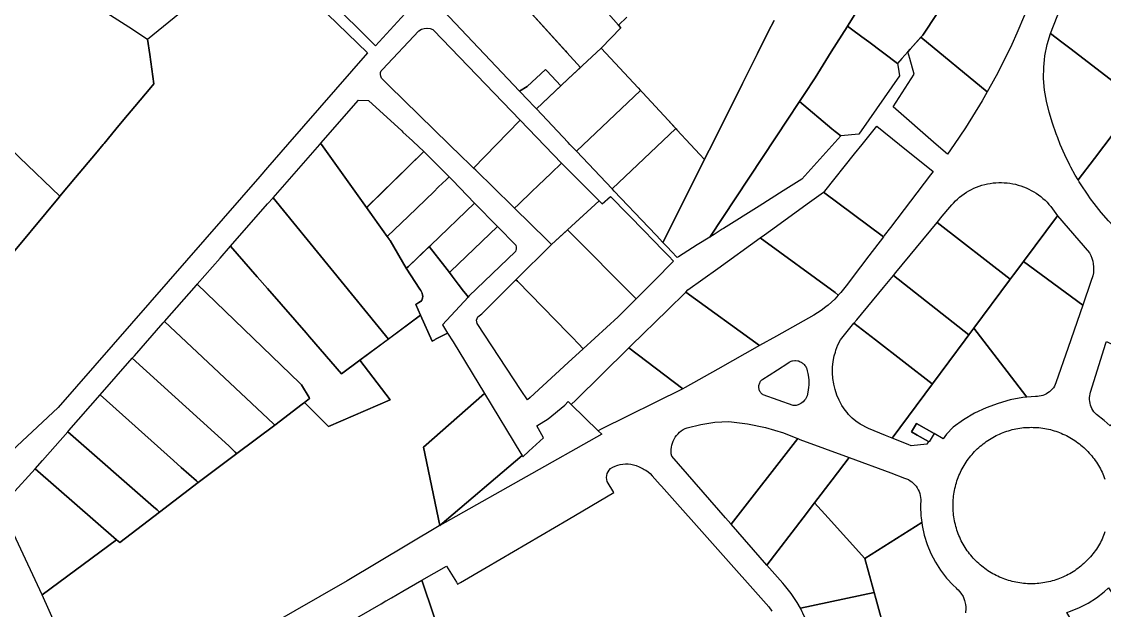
# Model space of a CAD drawing. Header units: metres. Extents: x 3 to 1027712, y 40 to 4430649.
# Drawn here: x 511949.6 to 512282.2, y 4412453.1 to 4412634 of the extents above; entities that cross this region are included whole.
import ezdxf

# ---------------------------------------------------------------- set-up
doc = ezdxf.new("R2010")
doc.units = ezdxf.units.M
doc.header["$MEASUREMENT"] = 0
doc.layers.add('A.ES.SDGC.CP.07003.cadastralparcel — CadastralParcel', color=1, linetype='Continuous')

msp = doc.modelspace()

# ---------------------------------------------------------------- linework, layer by layer
at = {"layer": 'A.ES.SDGC.CP.07003.cadastralparcel — CadastralParcel', "color": 7, "linetype": 'Continuous', "flags": 128}
for points in [[(512092.26, 4412653.25), (512092.51, 4412653.5), (512104.92, 4412664.87), (512105.2, 4412664.49), (512117.47, 4412650.51), (512132.88, 4412632.95), (512133.61, 4412632.12), (512127.57, 4412625.91), (512121.9, 4412620.58), (512121.24, 4412619.96), (512117.07, 4412624.58), (512092.29, 4412651.98), (512091.67, 4412652.67), (512092.26, 4412653.25)], [(512022.24, 4412662.8), (512022.32, 4412662.88), (512022.52, 4412662.79), (512025.11, 4412661.56), (512059.36, 4412645.32), (512061.26, 4412646.71), (512069.37, 4412638.63), (512067.31, 4412636.4), (512058.32, 4412626.63), (512053.22, 4412631.63), (512025.11, 4412659.21), (512021.84, 4412662.42), (512022.24, 4412662.8)], [(512222.2, 4412662.29), (512222.54, 4412662.04), (512226.9, 4412658.83), (512239.41, 4412649.6), (512226.38, 4412629.91), (512222.48, 4412625.51), (512221.84, 4412624.79), (512219.96, 4412622.67), (512218.65, 4412621.19), (512209.83, 4412627.79), (512207.73, 4412629.36), (512204.55, 4412631.74), (512203.3, 4412632.67), (512211.75, 4412646.24), (512214.44, 4412650.36), (512222.2, 4412662.29)], [(512116.69, 4412625), (512117.07, 4412624.58), (512121.24, 4412619.96), (512117.47, 4412616.41), (512115.22, 4412614.3), (512110.89, 4412618.87), (512110.49, 4412619.29), (512104.89, 4412614.13), (512102.48, 4412612.7), (512079.18, 4412637.29), (512078.77, 4412637.77), (512078.53, 4412638.36), (512078.48, 4412638.93), (512078.48, 4412638.99), (512078.63, 4412639.61), (512078.97, 4412640.15), (512079.34, 4412640.48), (512079.38, 4412640.51), (512091.67, 4412652.67), (512092.29, 4412651.98), (512116.69, 4412625)], [(512226.38, 4412629.91), (512239.41, 4412649.6), (512245.65, 4412645), (512251.93, 4412640.37), (512257.71, 4412636.11), (512257.66, 4412635.99), (512255.28, 4412630.52), (512253.75, 4412627.01), (512249.42, 4412618.24), (512246.62, 4412613.19), (512246.21, 4412612.45), (512225.82, 4412629.28), (512226.38, 4412629.91)], [(512076.11, 4412631.35), (512102.72, 4412603.72), (512102.5, 4412603.49), (512088.37, 4412589.03), (512087.18, 4412590.2), (512084.61, 4412592.71), (512080.93, 4412596.31), (512062.41, 4412614.42), (512060.53, 4412616.26), (512060.35, 4412616.45), (512060.14, 4412616.69), (512059.87, 4412617.21), (512059.76, 4412617.78), (512059.82, 4412618.36), (512060.03, 4412618.9), (512060.38, 4412619.36), (512071.59, 4412631.2), (512072.37, 4412631.67), (512073.23, 4412631.95), (512074.07, 4412632.04), (512074.13, 4412632.04), (512075.03, 4412631.93), (512075.86, 4412631.6), (512076.11, 4412631.35)], [(512203.3, 4412632.67), (512204.55, 4412631.74), (512207.73, 4412629.36), (512209.83, 4412627.79), (512218.65, 4412621.19), (512218.91, 4412619.42), (512219.02, 4412618.67), (512219.21, 4412617.38), (512209.83, 4412603.84), (512206.76, 4412599.41), (512201.27, 4412598.95), (512199.53, 4412600.26), (512198.49, 4412601.04), (512188.52, 4412609.48), (512188.93, 4412610.09), (512189.92, 4412611.59), (512193.31, 4412616.71), (512198.3, 4412624.72), (512203.13, 4412632.39), (512203.3, 4412632.67)], [(512230.55, 4412596.31), (512217.31, 4412607.85), (512223.79, 4412617.89), (512222.42, 4412622.72), (512221.84, 4412624.79), (512222.48, 4412625.51), (512225.82, 4412629.28), (512246.21, 4412612.45), (512244.68, 4412609.68), (512239.54, 4412601.35), (512236.08, 4412596.31), (512234.01, 4412593.29), (512230.55, 4412596.31)], [(512138.95, 4412613.64), (512139.7, 4412612.83), (512120.05, 4412594.17), (512119.29, 4412594.97), (512118.02, 4412596.31), (512117.47, 4412596.89), (512107.69, 4412607.21), (512117.47, 4412616.41), (512121.9, 4412620.58), (512127.57, 4412625.91), (512138.95, 4412613.64)], [(512115.22, 4412614.3), (512107.69, 4412607.21), (512104.39, 4412610.69), (512103.29, 4412611.85), (512102.88, 4412612.28), (512102.48, 4412612.7), (512104.89, 4412614.13), (512110.49, 4412619.29), (512110.89, 4412618.87), (512115.22, 4412614.3)], [(512130.98, 4412582.62), (512120.05, 4412594.17), (512139.7, 4412612.83), (512140.37, 4412612.11), (512148.16, 4412603.72), (512150.51, 4412601.17), (512130.98, 4412582.62)], [(512073.16, 4412594.15), (512055.55, 4412576.88), (512041.71, 4412596.31), (512041.48, 4412596.64), (512053.07, 4412609.86), (512056.07, 4412609.8), (512066.33, 4412600.41), (512066.66, 4412600.1), (512069.61, 4412597.4), (512069.87, 4412597.2), (512073.16, 4412594.15)], [(512188.1, 4412608.84), (512188.52, 4412609.48), (512198.49, 4412601.04), (512199.53, 4412600.26), (512201.27, 4412598.95), (512189.28, 4412585.6), (512183.55, 4412582), (512176.15, 4412577.35), (512165.23, 4412570.48), (512164.78, 4412570.2), (512162.29, 4412568.63), (512160.98, 4412567.81), (512185.14, 4412604.37), (512188.1, 4412608.84)], [(512290.61, 4412607.08), (512292.61, 4412609.71), (512302.91, 4412601.81), (512307.56, 4412598.25), (512297.57, 4412584.81), (512297.14, 4412584.23), (512286.38, 4412569.75), (512285.89, 4412570.23), (512284.84, 4412571.34), (512283.49, 4412572.77), (512281.21, 4412575.41), (512279.04, 4412578.14), (512277.97, 4412579.61), (512276.98, 4412580.97), (512275.05, 4412583.88), (512274.49, 4412584.81), (512274.14, 4412585.4), (512279.14, 4412591.98), (512290.61, 4412607.08)], [(512102.5, 4412603.49), (512102.72, 4412603.72), (512115.45, 4412590.51), (512112.26, 4412587.47), (512108.28, 4412583.67), (512106.28, 4412581.77), (512102.16, 4412577.84), (512100.98, 4412576.71), (512100.37, 4412577.31), (512089.08, 4412588.34), (512088.37, 4412589.03), (512102.5, 4412603.49)], [(512150.61, 4412601.06), (512150.85, 4412600.81), (512155.03, 4412596.31), (512157.92, 4412593.19), (512159.23, 4412591.78), (512159.33, 4412591.67), (512146.57, 4412566.18), (512144.56, 4412568.3), (512142.13, 4412570.86), (512131.61, 4412581.96), (512131.08, 4412582.52), (512130.98, 4412582.62), (512150.51, 4412601.17), (512150.61, 4412601.06)], [(512196.29, 4412581.89), (512205.45, 4412593.36), (512207.8, 4412596.31), (512209.83, 4412598.85), (512212.28, 4412601.92), (512219.26, 4412596.31), (512229.59, 4412588), (512228.78, 4412586.94), (512216.45, 4412570.71), (512214.58, 4412568.26), (512214.33, 4412567.93), (512195.92, 4412581.62), (512196.29, 4412581.89)], [(511946.35, 4412594.78), (511948.92, 4412592.29), (511961.29, 4412580.34), (511961.09, 4412580.1), (511957.07, 4412575.28), (511937.89, 4412552.33), (511932.75, 4412546.17), (511921.05, 4412532.17), (511911.96, 4412553.55), (511908.44, 4412561.85), (511906.96, 4412565.35), (511941.24, 4412599.71), (511944.76, 4412596.31), (511944.9, 4412596.17), (511946.35, 4412594.78)], [(512072.1, 4412543.78), (512062.22, 4412536.48), (512026.81, 4412579.92), (512041.19, 4412596.31), (512041.48, 4412596.64), (512041.71, 4412596.31), (512055.55, 4412576.88), (512062.59, 4412566.99), (512062.76, 4412566.75), (512067.72, 4412558.24), (512071.87, 4412551.76), (512072.17, 4412551.35), (512072.58, 4412550.53), (512072.74, 4412549.97), (512072.8, 4412549.63), (512072.75, 4412549.01), (512072.51, 4412548.44), (512072.19, 4412548.05), (512072.1, 4412547.97), (512071.56, 4412547.66), (512070.61, 4412547.06), (512072.1, 4412543.78)], [(512055.93, 4412577.25), (512073.16, 4412594.15), (512080.86, 4412586.29), (512079.86, 4412585.33), (512078.94, 4412584.45), (512077.46, 4412583.02), (512076.26, 4412581.86), (512068.28, 4412574.18), (512061.95, 4412568.08), (512061.87, 4412568), (512055.55, 4412576.88), (512055.93, 4412577.25)], [(512127.03, 4412578.97), (512112.37, 4412565.57), (512110.94, 4412566.97), (512100.98, 4412576.71), (512102.16, 4412577.84), (512106.28, 4412581.77), (512108.28, 4412583.67), (512112.26, 4412587.47), (512115.45, 4412590.51), (512127.03, 4412578.97)], [(512061.95, 4412568.08), (512068.28, 4412574.18), (512076.26, 4412581.86), (512077.46, 4412583.02), (512078.94, 4412584.45), (512079.86, 4412585.33), (512080.86, 4412586.29), (512081.88, 4412585.25), (512088.7, 4412578.28), (512075.23, 4412565.35), (512068.42, 4412558.81), (512067.72, 4412558.24), (512062.76, 4412566.75), (512061.87, 4412568), (512061.95, 4412568.08)], [(512265.73, 4412577.2), (512267.76, 4412574.39), (512257.31, 4412560.31), (512254.98, 4412557.18), (512253.24, 4412554.85), (512230.8, 4412572.25), (512232.41, 4412574.2), (512234.75, 4412577.03), (512235.29, 4412577.69), (512235.82, 4412578.28), (512236.43, 4412578.91), (512237.07, 4412579.5), (512237.73, 4412580.07), (512238.41, 4412580.6), (512239.12, 4412581.11), (512239.84, 4412581.58), (512240.59, 4412582.03), (512241.36, 4412582.43), (512242.14, 4412582.81), (512242.94, 4412583.15), (512243.76, 4412583.45), (512244.58, 4412583.72), (512245.42, 4412583.96), (512246.27, 4412584.15), (512247.12, 4412584.31), (512247.98, 4412584.43), (512248.85, 4412584.51), (512249.72, 4412584.56), (512250.59, 4412584.56), (512251.46, 4412584.53), (512252.32, 4412584.46), (512253.19, 4412584.36), (512254.04, 4412584.21), (512254.89, 4412584.03), (512255.73, 4412583.81), (512256.56, 4412583.55), (512257.38, 4412583.26), (512258.19, 4412582.93), (512258.98, 4412582.57), (512259.75, 4412582.17), (512260.51, 4412581.74), (512261.24, 4412581.28), (512261.96, 4412580.78), (512262.65, 4412580.26), (512263.32, 4412579.7), (512263.96, 4412579.12), (512264.58, 4412578.51), (512265.17, 4412577.87), (512265.73, 4412577.2)], [(512177.75, 4412568.52), (512181.48, 4412571.21), (512190.92, 4412578.02), (512195.92, 4412581.62), (512214.33, 4412567.93), (512209.83, 4412562.01), (512207.3, 4412558.68), (512202.88, 4412552.87), (512201.2, 4412550.74), (512200.44, 4412549.93), (512199.46, 4412550.73), (512176.43, 4412567.57), (512177.75, 4412568.52)], [(512062.22, 4412536.48), (512053.45, 4412529.99), (512047.83, 4412525.83), (512037.96, 4412537.18), (512036.96, 4412538.34), (512033.45, 4412542.39), (512025.11, 4412551.99), (512021.95, 4412555.63), (512013.77, 4412565.05), (512025.11, 4412577.98), (512026.81, 4412579.92), (512062.22, 4412536.48)], [(512080.98, 4412556.88), (512079.53, 4412558.76), (512074.79, 4412564.93), (512075.23, 4412565.35), (512088.7, 4412578.28), (512095.76, 4412571.07), (512081.32, 4412557.2), (512081.09, 4412556.98), (512080.98, 4412556.88)], [(512138.31, 4412548.79), (512117.28, 4412570.06), (512127.03, 4412578.97), (512127.91, 4412578.03), (512130.42, 4412580.33), (512141.1, 4412569.38), (512143.26, 4412567.16), (512146.94, 4412563.39), (512148.27, 4412562.02), (512149.87, 4412560.38), (512143.87, 4412554.36), (512138.31, 4412548.79)], [(512267.76, 4412574.39), (512277.63, 4412563.01), (512278.03, 4412562.18), (512278.35, 4412561.33), (512278.6, 4412560.45), (512278.77, 4412559.55), (512278.87, 4412558.64), (512278.88, 4412557.72), (512278.81, 4412556.81), (512278.66, 4412555.91), (512278.07, 4412554.21), (512275.54, 4412546.87), (512257.31, 4412560.31), (512267.76, 4412574.39)], [(512081.09, 4412556.98), (512081.32, 4412557.2), (512095.76, 4412571.07), (512101.38, 4412565.34), (512101.51, 4412564.75), (512101.47, 4412564.04), (512101.4, 4412563.76), (512101.24, 4412563.37), (512086.99, 4412549.61), (512086.75, 4412549.37), (512086.41, 4412549.82), (512085.35, 4412551.19), (512083.7, 4412553.34), (512081.8, 4412555.81), (512080.98, 4412556.88), (512081.09, 4412556.98)], [(512240.55, 4412537.76), (512217.41, 4412556.02), (512218.13, 4412556.9), (512230.8, 4412572.25), (512253.24, 4412554.85), (512253.03, 4412554.56), (512242.08, 4412539.82), (512240.55, 4412537.76)], [(512116.97, 4412569.77), (512117.28, 4412570.06), (512138.31, 4412548.79), (512137.93, 4412548.41), (512133.95, 4412544.42), (512132.84, 4412543.31), (512122.12, 4412533.5), (512120.65, 4412535), (512118.69, 4412537.01), (512117.47, 4412538.26), (512101.85, 4412554.23), (512101.41, 4412554.67), (512112.37, 4412565.57), (512116.97, 4412569.77)], [(512154.26, 4412551.59), (512163.41, 4412558.19), (512176.43, 4412567.57), (512199.46, 4412550.73), (512200.44, 4412549.93), (512199.35, 4412548.76), (512197.35, 4412546.93), (512196.66, 4412546.4), (512195.2, 4412545.27), (512192.92, 4412543.8), (512181.49, 4412537.37), (512176.28, 4412534.44), (512153.58, 4412550.93), (512154.26, 4412551.59)], [(512035.03, 4412522.91), (512003.46, 4412553.29), (512010.54, 4412561.37), (512013.77, 4412565.05), (512021.95, 4412555.63), (512025.11, 4412551.99), (512033.45, 4412542.39), (512036.96, 4412538.34), (512037.96, 4412537.18), (512047.83, 4412525.83), (512053.45, 4412529.99), (512062.77, 4412517.83), (512043.84, 4412509.64), (512036.42, 4412516.97), (512038.01, 4412518.18), (512037.84, 4412518.46), (512035.51, 4412522.45), (512035.03, 4412522.91)], [(512068.42, 4412558.81), (512074.79, 4412564.93), (512079.53, 4412558.76), (512080.98, 4412556.88), (512081.8, 4412555.81), (512083.7, 4412553.34), (512085.35, 4412551.19), (512086.41, 4412549.82), (512086.75, 4412549.37), (512078.84, 4412540.88), (512080.42, 4412538.33), (512076.73, 4412536.39), (512076.47, 4412536.26), (512075.72, 4412535.85), (512072.1, 4412543.78), (512070.61, 4412547.06), (512071.56, 4412547.66), (512072.1, 4412547.97), (512072.19, 4412548.05), (512072.51, 4412548.44), (512072.75, 4412549.01), (512072.8, 4412549.63), (512072.74, 4412549.97), (512072.58, 4412550.53), (512072.17, 4412551.35), (512071.87, 4412551.76), (512067.72, 4412558.24), (512068.42, 4412558.81)], [(512257.31, 4412560.31), (512275.54, 4412546.87), (512271.06, 4412533.87), (512267.32, 4412523.02), (512267.1, 4412522.48), (512266.83, 4412521.97), (512266.52, 4412521.49), (512266.16, 4412521.04), (512265.76, 4412520.62), (512265.33, 4412520.24), (512264.87, 4412519.9), (512264.37, 4412519.6), (512263.85, 4412519.35), (512263.31, 4412519.15), (512262.76, 4412518.99), (512262.19, 4412518.89), (512261.62, 4412518.84), (512261.04, 4412518.84), (512258.38, 4412518.58), (512252.31, 4412526.49), (512244.14, 4412537.13), (512242.08, 4412539.82), (512253.03, 4412554.56), (512254.98, 4412557.18), (512257.31, 4412560.31)], [(512090.93, 4412544.26), (512101.41, 4412554.67), (512101.85, 4412554.23), (512117.47, 4412538.26), (512118.69, 4412537.01), (512120.65, 4412535), (512122.12, 4412533.5), (512117.47, 4412529.24), (512105.74, 4412518.51), (512104.92, 4412517.76), (512103, 4412520.7), (512089.54, 4412541.25), (512089.37, 4412541.76), (512089.35, 4412542.28), (512089.47, 4412542.8), (512089.72, 4412543.27), (512090.09, 4412543.65), (512090.55, 4412543.91), (512090.93, 4412544.26)], [(512239.44, 4412536.27), (512229.4, 4412522.75), (512229.37, 4412522.71), (512229.31, 4412522.75), (512220.58, 4412529.5), (512211.83, 4412536.26), (512205.27, 4412541.32), (512206.11, 4412542.34), (512214.33, 4412552.29), (512217.41, 4412556.02), (512240.55, 4412537.76), (512239.44, 4412536.27)], [(512003.23, 4412553.03), (512003.46, 4412553.29), (512035.03, 4412522.91), (512035.51, 4412522.45), (512037.84, 4412518.46), (512038.01, 4412518.18), (512036.42, 4412516.97), (512035.78, 4412516.48), (512027.3, 4412510.05), (512026.94, 4412510.38), (511993.45, 4412541.88), (512003.23, 4412553.03)], [(512136.81, 4412534.46), (512147.95, 4412545.4), (512153.58, 4412550.93), (512176.28, 4412534.44), (512163.43, 4412527.22), (512153.45, 4412521.6), (512152.71, 4412521.19), (512136.12, 4412533.79), (512136.81, 4412534.46)], [(511993.06, 4412541.44), (511993.45, 4412541.88), (512026.94, 4412510.38), (512027.3, 4412510.05), (512015.7, 4412501.33), (512015.19, 4412501.7), (512013.17, 4412503.64), (511983.55, 4412530.6), (511984.22, 4412531.36), (511993.06, 4412541.44)], [(512211.83, 4412536.26), (512220.58, 4412529.5), (512229.31, 4412522.75), (512229.37, 4412522.71), (512217, 4412506.05), (512214.94, 4412506.88), (512209.71, 4412508.95), (512207.19, 4412510.35), (512205.85, 4412511.25), (512204.68, 4412512.19), (512203.63, 4412513.25), (512203.14, 4412513.86), (512202.54, 4412514.63), (512201.58, 4412516.1), (512200.75, 4412517.64), (512200.05, 4412519.25), (512199.49, 4412520.92), (512199.08, 4412522.63), (512199.07, 4412522.71), (512198.81, 4412524.36), (512198.69, 4412526.11), (512198.72, 4412527.87), (512198.9, 4412529.62), (512199.23, 4412531.34), (512199.56, 4412532.49), (512199.71, 4412533.03), (512200.33, 4412534.68), (512201.09, 4412536.26), (512205.27, 4412541.32), (512211.83, 4412536.26)], [(512242.08, 4412539.82), (512244.14, 4412537.13), (512252.31, 4412526.49), (512258.38, 4412518.58), (512257.15, 4412518.46), (512253.3, 4412517.75), (512249.53, 4412516.7), (512245.86, 4412515.33), (512242.32, 4412513.65), (512238.95, 4412511.67), (512235.75, 4412509.41), (512233.73, 4412507.2), (512232.66, 4412505.8), (512229.87, 4412507.42), (512224.5, 4412510.53), (512222.9, 4412507.91), (512224.65, 4412506.94), (512228.18, 4412504.99), (512227.67, 4412504.22), (512222.86, 4412503.69), (512221.87, 4412504.09), (512217, 4412506.05), (512229.37, 4412522.71), (512229.4, 4412522.75), (512239.44, 4412536.27), (512242.08, 4412539.82)], [(512282.69, 4412535.23), (512282.83, 4412535.68), (512298.33, 4412528.23), (512298.16, 4412527.8), (512297.59, 4412526.38), (512283.95, 4412509.78), (512282.14, 4412511.43), (512279.76, 4412513.26), (512279.36, 4412513.68), (512278.99, 4412514.13), (512278.67, 4412514.61), (512278.39, 4412515.12), (512278.15, 4412515.64), (512277.95, 4412516.19), (512277.81, 4412516.75), (512277.71, 4412517.32), (512277.66, 4412517.9), (512277.66, 4412518.48), (512277.71, 4412519.05), (512277.81, 4412519.62), (512277.96, 4412520.18), (512282.69, 4412535.23)], [(512119.79, 4412517.73), (512135.88, 4412533.55), (512136.12, 4412533.79), (512152.71, 4412521.19), (512127.4, 4412508.64), (512126.66, 4412508.28), (512118.41, 4412516.38), (512119.79, 4412517.73)], [(512015.19, 4412501.7), (512015.7, 4412501.33), (512003.84, 4412492.34), (512003.26, 4412492.88), (511998.6, 4412497.04), (511996.25, 4412499.14), (511973.67, 4412519.32), (511983.55, 4412530.6), (512013.17, 4412503.64), (512015.19, 4412501.7)], [(512177.28, 4412519.42), (512177.07, 4412519.58), (512176.87, 4412519.76), (512176.69, 4412519.96), (512176.53, 4412520.18), (512176.39, 4412520.4), (512176.28, 4412520.65), (512176.18, 4412520.9), (512176.11, 4412521.16), (512176.07, 4412521.42), (512176.05, 4412521.69), (512176.05, 4412521.96), (512176.08, 4412522.22), (512176.13, 4412522.48), (512176.21, 4412522.74), (512176.31, 4412522.99), (512176.44, 4412523.23), (512176.6, 4412523.48), (512176.79, 4412523.71), (512177, 4412523.92), (512177.24, 4412524.1), (512179.22, 4412525.41), (512181.75, 4412527.05), (512184.97, 4412529.11), (512185.35, 4412529.34), (512185.74, 4412529.55), (512185.98, 4412529.66), (512186.23, 4412529.74), (512186.4, 4412529.76), (512187.07, 4412529.85), (512187.21, 4412529.85), (512187.34, 4412529.85), (512188.01, 4412529.76), (512188.18, 4412529.73), (512188.4, 4412529.65), (512188.72, 4412529.5), (512189.07, 4412529.36), (512189.19, 4412529.3), (512189.36, 4412529.19), (512189.55, 4412529.01), (512189.75, 4412528.87), (512189.88, 4412528.76), (512189.99, 4412528.63), (512190.21, 4412528.3), (512190.43, 4412528.04), (512190.5, 4412527.94), (512190.59, 4412527.77), (512190.66, 4412527.59), (512190.89, 4412526.71), (512191.09, 4412525.88), (512191.18, 4412525.41), (512191.28, 4412524.66), (512191.35, 4412523.9), (512191.37, 4412522.37), (512191.33, 4412521.61), (512191.12, 4412520.1), (512190.85, 4412519), (512190.68, 4412518.59), (512190.36, 4412518.01), (512190.09, 4412517.65), (512189.63, 4412517.17), (512189.29, 4412516.89), (512188.92, 4412516.64), (512188.52, 4412516.44), (512188.11, 4412516.27), (512187.47, 4412516.1), (512187.25, 4412516.06), (512187.02, 4412516.04), (512186.55, 4412516.03), (512177.4, 4412519.33), (512177.28, 4412519.42)], [(512003.26, 4412492.88), (512003.84, 4412492.34), (511991.95, 4412483.3), (511991.18, 4412483.95), (511990.07, 4412484.95), (511963.72, 4412507.98), (511964.06, 4412508.37), (511973.67, 4412519.32), (511996.25, 4412499.14), (511998.6, 4412497.04), (512003.26, 4412492.88)], [(512102.94, 4412501.31), (512103.35, 4412500.64), (512078.01, 4412479.15), (512073.05, 4412503.2), (512091.71, 4412519.77), (512102.94, 4412501.31)], [(512109.38, 4412506.99), (512107.79, 4412509.77), (512111.35, 4412511.92), (512116.41, 4412516.2), (512117.48, 4412517.3), (512118.41, 4412516.38), (512126.66, 4412508.28), (512127.8, 4412507.2), (512081.34, 4412481.02), (512078.01, 4412479.15), (512103.35, 4412500.64), (512103.52, 4412500.31), (512105.33, 4412501.99), (512109.88, 4412506.12), (512109.38, 4412506.99)], [(512187.89, 4412505.91), (512188.04, 4412505.86), (512167.53, 4412479.59), (512167.42, 4412479.72), (512165.83, 4412481.55), (512149.26, 4412500.53), (512149.15, 4412501.19), (512149.1, 4412501.86), (512149.11, 4412502.53), (512149.17, 4412503.2), (512149.3, 4412503.87), (512149.48, 4412504.51), (512149.72, 4412505.14), (512150.02, 4412505.75), (512150.37, 4412506.32), (512150.76, 4412506.87), (512151.21, 4412507.37), (512151.69, 4412507.84), (512152.22, 4412508.26), (512152.78, 4412508.63), (512153.37, 4412508.95), (512153.99, 4412509.22), (512158.21, 4412510.24), (512162.5, 4412510.88), (512166.83, 4412511.13), (512172.51, 4412510.45), (512178.08, 4412509.29), (512178.11, 4412509.28), (512183.59, 4412507.63), (512187.89, 4412505.91)], [(511991.18, 4412483.95), (511991.95, 4412483.3), (511979.71, 4412473.93), (511978.74, 4412474.75), (511953.72, 4412496.58), (511955.96, 4412499.14), (511963.72, 4412507.98), (511990.07, 4412484.95), (511991.18, 4412483.95)], [(512229.87, 4412507.42), (512228.38, 4412504.88), (512228.18, 4412504.99), (512224.65, 4412506.94), (512222.9, 4412507.91), (512224.5, 4412510.53), (512229.87, 4412507.42)], [(512188.04, 4412505.86), (512188.65, 4412505.61), (512203.79, 4412500.04), (512198.59, 4412493.22), (512193.18, 4412486.15), (512189.67, 4412481.55), (512178.54, 4412466.99), (512167.53, 4412479.59), (512188.04, 4412505.86)], [(512220.81, 4412493.77), (512221.4, 4412493.55), (512221.97, 4412493.27), (512222.51, 4412492.95), (512223.02, 4412492.58), (512223.5, 4412492.17), (512223.94, 4412491.72), (512224.34, 4412491.23), (512224.7, 4412490.71), (512225.01, 4412490.17), (512225.27, 4412489.59), (512225.48, 4412489), (512225.63, 4412488.39), (512225.74, 4412487.76), (512225.78, 4412487.14), (512225.78, 4412486.51), (512225.72, 4412485.88), (512225.69, 4412485.11), (512225.82, 4412482.12), (512225.89, 4412481.55), (512226.08, 4412480.11), (512208.65, 4412469.05), (512197.34, 4412481.55), (512193.18, 4412486.15), (512198.59, 4412493.22), (512203.79, 4412500.04), (512216.64, 4412495.39), (512220.81, 4412493.77)], [(511953.72, 4412496.58), (511978.74, 4412474.75), (511955.9, 4412457.86), (511947.84, 4412474.95), (511946.05, 4412479.07), (511945.08, 4412481.8), (511944.91, 4412483.52), (511945.2, 4412485.78), (511945.65, 4412487.3), (511946.42, 4412488.58), (511953.72, 4412496.58)], [(512188.79, 4412453.72), (512187.81, 4412455.51), (512185.96, 4412458.28), (512183.88, 4412460.87), (512183.4, 4412461.42), (512178.54, 4412466.99), (512189.67, 4412481.55), (512193.18, 4412486.15), (512197.34, 4412481.55), (512208.65, 4412469.05), (512211.48, 4412458.58), (512188.79, 4412453.72)], [(512211.97, 4412456.78), (512214.92, 4412445.89), (512213.73, 4412440.57), (512211.17, 4412429.17), (512193.71, 4412437.57), (512193.23, 4412437.8), (512193.1, 4412439.89), (512192.6, 4412443.18), (512191.81, 4412446.41), (512190.74, 4412449.56), (512189.57, 4412452.22), (512189.4, 4412452.6), (512188.79, 4412453.72), (512211.48, 4412458.58), (512211.97, 4412456.78)], [(512292.19, 4412446.93), (512294.19, 4412445.01), (512280.02, 4412437.05), (512270.71, 4412452.48), (512271.79, 4412452.82), (512274.57, 4412453.97), (512277.22, 4412455.35), (512279.75, 4412456.96), (512282.14, 4412458.79), (512283.49, 4412460.02), (512291.69, 4412447.75), (512292.19, 4412446.93)]]:
    msp.add_lwpolyline(points, close=True, dxfattribs=at)
for points in [[(511937.89, 4412552.33), (511957.07, 4412575.28), (511961.09, 4412580.1), (511961.29, 4412580.34), (511966.15, 4412586.15), (511972.24, 4412593.44), (511974.64, 4412596.31), (511974.88, 4412596.6), (511978.52, 4412600.96), (511980.99, 4412603.91), (511984.32, 4412607.9), (511987.59, 4412611.82), (511989.22, 4412613.77), (511990.18, 4412614.91), (511988.92, 4412623.92), (511988.25, 4412628.66), (511988.25, 4412628.66), (512022.63, 4412656.65)], [(512025.11, 4412654.24), (512055.83, 4412624.45), (512031.28, 4412596.31), (512025.11, 4412589.24), (512022.7, 4412586.47), (512017.06, 4412580.01), (511960.74, 4412515.45), (511943.36, 4412499.14)], [(511949.42, 4412648.12), (511952.4, 4412651.72), (511982.47, 4412632.38), (511988.25, 4412628.66), (511988.92, 4412623.92), (511990.18, 4412614.91), (511989.22, 4412613.77), (511987.59, 4412611.82), (511984.32, 4412607.9), (511980.99, 4412603.91), (511978.52, 4412600.96), (511974.88, 4412596.6), (511974.64, 4412596.31), (511972.24, 4412593.44), (511966.15, 4412586.15), (511961.29, 4412580.34), (511948.92, 4412592.29)], [(512288.07, 4412613.19), (512281.35, 4412618.34), (512271.58, 4412625.83), (512269.1, 4412627.74), (512265.63, 4412630.4), (512268.8, 4412638.43), (512273.8, 4412651.1), (512287.13, 4412646.33)], [(512211.75, 4412646.24), (512203.3, 4412632.67), (512203.13, 4412632.39), (512198.3, 4412624.72), (512193.31, 4412616.71), (512189.92, 4412611.59), (512188.93, 4412610.09), (512188.1, 4412608.84), (512185.14, 4412604.37), (512160.98, 4412567.81), (512157.11, 4412565.38), (512151.33, 4412561.75), (512150.98, 4412561.53), (512149.21, 4412563.4), (512147.95, 4412564.73), (512146.57, 4412566.18), (512159.33, 4412591.67), (512159.88, 4412592.76), (512161.65, 4412596.31), (512171, 4412614.98), (512175.61, 4412624.2), (512179.05, 4412631.07), (512180.71, 4412634.39)], [(512180.71, 4412634.39), (512179.05, 4412631.07), (512175.61, 4412624.2), (512171, 4412614.98), (512161.65, 4412596.31), (512159.88, 4412592.76), (512159.33, 4412591.67), (512159.23, 4412591.78), (512157.92, 4412593.19), (512155.03, 4412596.31), (512150.85, 4412600.81), (512148.16, 4412603.72), (512140.37, 4412612.11), (512138.95, 4412613.64), (512127.57, 4412625.91), (512133.61, 4412632.12), (512132.88, 4412632.95), (512135.45, 4412635.36)], [(512290.61, 4412607.08), (512279.14, 4412591.98), (512274.14, 4412585.4), (512273.25, 4412586.87), (512271.94, 4412589.28), (512271.58, 4412589.93), (512270.04, 4412593.07), (512268.64, 4412596.27), (512267.85, 4412598.29), (512267.37, 4412599.52), (512266.25, 4412602.83), (512265.27, 4412606.18), (512264.44, 4412609.57), (512263.75, 4412612.99), (512263.5, 4412616.52), (512263.56, 4412620.05), (512263.81, 4412622.32), (512263.94, 4412623.56), (512264.63, 4412627.02), (512265.63, 4412630.4), (512269.1, 4412627.74), (512269.1, 4412627.74), (512271.58, 4412625.83), (512281.35, 4412618.34), (512288.07, 4412613.19)], [(511968.73, 4412429.01), (511955.9, 4412457.86), (511978.74, 4412474.75), (511979.71, 4412473.93), (511991.95, 4412483.3), (512003.84, 4412492.34), (512015.7, 4412501.33), (512027.3, 4412510.05), (512035.78, 4412516.48), (512036.42, 4412516.97), (512043.84, 4412509.64), (512062.77, 4412517.83), (512053.45, 4412529.99), (512072.1, 4412543.78), (512075.72, 4412535.85), (512076.47, 4412536.26), (512076.47, 4412536.26), (512076.73, 4412536.39), (512080.42, 4412538.33), (512082.09, 4412535.58), (512091.71, 4412519.77), (512073.05, 4412503.2), (512078.01, 4412479.15), (512077.83, 4412479.05), (512049.57, 4412462.14), (512025.11, 4412448.15)], [(512282.38, 4412477.19), (512282.18, 4412476.64), (512281.96, 4412476.1), (512281.73, 4412475.56), (512281.48, 4412475.02), (512281.23, 4412474.49), (512280.96, 4412473.97), (512280.67, 4412473.46), (512280.38, 4412472.95), (512280.07, 4412472.45), (512279.73, 4412471.92), (512279.39, 4412471.44), (512279.05, 4412470.96), (512278.69, 4412470.49), (512278.32, 4412470.03), (512277.95, 4412469.59), (512277.56, 4412469.15), (512277.16, 4412468.71), (512276.75, 4412468.29), (512276.33, 4412467.88), (512275.89, 4412467.48), (512275.42, 4412467.07), (512274.97, 4412466.69), (512274.51, 4412466.32), (512274.05, 4412465.97), (512273.57, 4412465.62), (512273.08, 4412465.29), (512272.59, 4412464.97), (512272.09, 4412464.66), (512271.58, 4412464.37), (512271.07, 4412464.08), (512270.55, 4412463.81), (512270.02, 4412463.56), (512269.48, 4412463.31), (512268.94, 4412463.08), (512268.4, 4412462.86), (512267.85, 4412462.66), (512267.29, 4412462.47), (512266.73, 4412462.29), (512266.17, 4412462.12), (512265.6, 4412461.97), (512265.03, 4412461.84), (512264.45, 4412461.72), (512263.87, 4412461.61), (512263.29, 4412461.51), (512262.67, 4412461.43), (512262.09, 4412461.36), (512261.5, 4412461.31), (512260.91, 4412461.28), (512260.33, 4412461.26), (512259.74, 4412461.25), (512259.15, 4412461.26), (512258.57, 4412461.28), (512257.98, 4412461.31), (512257.39, 4412461.36), (512256.81, 4412461.43), (512256.19, 4412461.51), (512255.61, 4412461.61), (512255.03, 4412461.72), (512254.45, 4412461.84), (512253.88, 4412461.97), (512253.31, 4412462.12), (512252.75, 4412462.29), (512252.19, 4412462.47), (512251.63, 4412462.66), (512251.08, 4412462.86), (512250.54, 4412463.08), (512250, 4412463.31), (512249.46, 4412463.56), (512248.93, 4412463.81), (512248.41, 4412464.08), (512247.9, 4412464.37), (512247.39, 4412464.66), (512246.89, 4412464.97), (512246.4, 4412465.29), (512245.91, 4412465.62), (512245.43, 4412465.97), (512244.97, 4412466.32), (512244.51, 4412466.69), (512244.06, 4412467.07), (512243.59, 4412467.48), (512243.15, 4412467.88), (512242.73, 4412468.29), (512242.32, 4412468.71), (512241.92, 4412469.15), (512241.53, 4412469.59), (512241.16, 4412470.03), (512240.79, 4412470.49), (512240.43, 4412470.96), (512240.09, 4412471.44), (512239.75, 4412471.92), (512239.41, 4412472.45), (512239.1, 4412472.95), (512238.81, 4412473.46), (512238.52, 4412473.97), (512238.25, 4412474.49), (512238, 4412475.02), (512237.75, 4412475.56), (512237.52, 4412476.1), (512237.3, 4412476.64), (512237.1, 4412477.19), (512236.91, 4412477.75), (512236.73, 4412478.31), (512236.56, 4412478.87), (512236.41, 4412479.44), (512236.27, 4412480.05), (512236.15, 4412480.63), (512236.04, 4412481.21), (512235.95, 4412481.79), (512235.87, 4412482.37), (512235.8, 4412482.95), (512235.75, 4412483.54), (512235.72, 4412484.13), (512235.7, 4412484.71), (512235.69, 4412485.3), (512235.7, 4412485.89), (512235.72, 4412486.47), (512235.75, 4412487.06), (512235.8, 4412487.65), (512235.87, 4412488.23), (512235.95, 4412488.81), (512236.04, 4412489.39), (512236.15, 4412489.97), (512236.27, 4412490.55), (512236.41, 4412491.16), (512236.56, 4412491.73), (512236.73, 4412492.29), (512236.91, 4412492.85), (512237.1, 4412493.41), (512237.3, 4412493.96), (512237.52, 4412494.5), (512237.75, 4412495.04), (512238, 4412495.58), (512238.25, 4412496.11), (512238.52, 4412496.63), (512238.81, 4412497.14), (512239.1, 4412497.65), (512239.41, 4412498.15), (512239.75, 4412498.68), (512240.09, 4412499.16), (512240.43, 4412499.64), (512240.79, 4412500.11), (512241.16, 4412500.57), (512241.53, 4412501.01), (512241.92, 4412501.45), (512242.32, 4412501.89), (512242.73, 4412502.31), (512243.15, 4412502.72), (512243.59, 4412503.12), (512244.06, 4412503.53), (512244.51, 4412503.91), (512244.97, 4412504.28), (512245.43, 4412504.63), (512245.91, 4412504.98), (512246.4, 4412505.31), (512246.89, 4412505.63), (512247.39, 4412505.94), (512247.9, 4412506.23), (512248.41, 4412506.52), (512248.93, 4412506.79), (512249.46, 4412507.04), (512250, 4412507.29), (512250.54, 4412507.52), (512251.08, 4412507.74), (512251.63, 4412507.94), (512252.19, 4412508.13), (512252.75, 4412508.31), (512253.31, 4412508.48), (512253.88, 4412508.63), (512254.45, 4412508.76), (512255.03, 4412508.88), (512255.61, 4412508.99), (512256.19, 4412509.09), (512256.81, 4412509.17), (512257.39, 4412509.24), (512257.98, 4412509.29), (512258.57, 4412509.32), (512259.15, 4412509.34), (512259.74, 4412509.35), (512260.33, 4412509.34), (512260.91, 4412509.32), (512261.5, 4412509.29), (512262.09, 4412509.24), (512262.67, 4412509.17), (512263.29, 4412509.09), (512263.87, 4412508.99), (512264.45, 4412508.88), (512265.03, 4412508.76), (512265.6, 4412508.63), (512266.17, 4412508.48), (512266.73, 4412508.31), (512267.29, 4412508.13), (512267.85, 4412507.94), (512268.4, 4412507.74), (512268.94, 4412507.52), (512269.48, 4412507.29), (512270.02, 4412507.04), (512270.55, 4412506.79), (512271.07, 4412506.52), (512271.58, 4412506.23), (512272.09, 4412505.94), (512272.59, 4412505.63), (512273.08, 4412505.31), (512273.57, 4412504.98), (512274.05, 4412504.63), (512274.51, 4412504.28), (512274.97, 4412503.91), (512275.42, 4412503.53), (512275.89, 4412503.12), (512276.33, 4412502.72), (512276.75, 4412502.31), (512277.16, 4412501.89), (512277.56, 4412501.45), (512277.95, 4412501.01), (512278.32, 4412500.57), (512278.69, 4412500.11), (512279.05, 4412499.64), (512279.39, 4412499.16), (512279.73, 4412498.68), (512280.07, 4412498.15), (512280.38, 4412497.65), (512280.67, 4412497.14), (512280.96, 4412496.63), (512281.23, 4412496.11), (512281.48, 4412495.58), (512281.73, 4412495.04), (512281.96, 4412494.5), (512282.18, 4412493.96), (512282.38, 4412493.41)], [(512079.78, 4412440.75), (512072.51, 4412462.34), (512080.07, 4412466.69), (512083.14, 4412461.72), (512083.5, 4412461.13), (512084.43, 4412461.67), (512092.27, 4412466.27), (512117.47, 4412481.03), (512131.53, 4412489.27), (512129.49, 4412492.7), (512129.33, 4412493.3), (512129.28, 4412493.92), (512129.32, 4412494.54), (512129.47, 4412495.14), (512129.71, 4412495.71), (512130.04, 4412496.23), (512130.46, 4412496.69), (512131.17, 4412497.09), (512131.92, 4412497.43), (512132.44, 4412497.61), (512132.69, 4412497.7), (512133.48, 4412497.9), (512134.29, 4412498.03), (512135.11, 4412498.09), (512135.93, 4412498.08), (512136.74, 4412497.99), (512137.54, 4412497.83), (512138.33, 4412497.6), (512139.28, 4412497.23), (512140.54, 4412496.57), (512140.79, 4412496.43), (512141.22, 4412496.19), (512141.29, 4412496.15), (512142, 4412495.66), (512142.68, 4412495.12), (512143.3, 4412494.42), (512145.7, 4412491.72), (512146.15, 4412491.22), (512179.13, 4412454.15), (512180.02, 4412452.84)], [(512214.92, 4412445.89), (512211.97, 4412456.78), (512208.65, 4412469.05), (512226.08, 4412480.11), (512226.21, 4412479.14), (512226.86, 4412476.22), (512227.76, 4412473.36), (512228.91, 4412470.59), (512230.29, 4412467.93), (512231.9, 4412465.4), (512233.73, 4412463.02), (512235.75, 4412460.81), (512236.62, 4412460.01), (512236.68, 4412459.96), (512237.3, 4412459.39), (512237.3, 4412459.39), (512238.12, 4412458.42), (512238.79, 4412457.33), (512239.27, 4412456.15), (512239.56, 4412454.91), (512239.64, 4412454.16), (512239.66, 4412453.64), (512239.56, 4412452.37)], [(512035.65, 4412441.09), (512060.02, 4412455.15), (512061.48, 4412455.99), (512061.56, 4412456.04), (512063.18, 4412456.97), (512066.7, 4412458.99), (512072.51, 4412462.34), (512079.78, 4412440.75)]]:
    msp.add_lwpolyline(points, dxfattribs=at)

doc.saveas('drawing.dxf')
